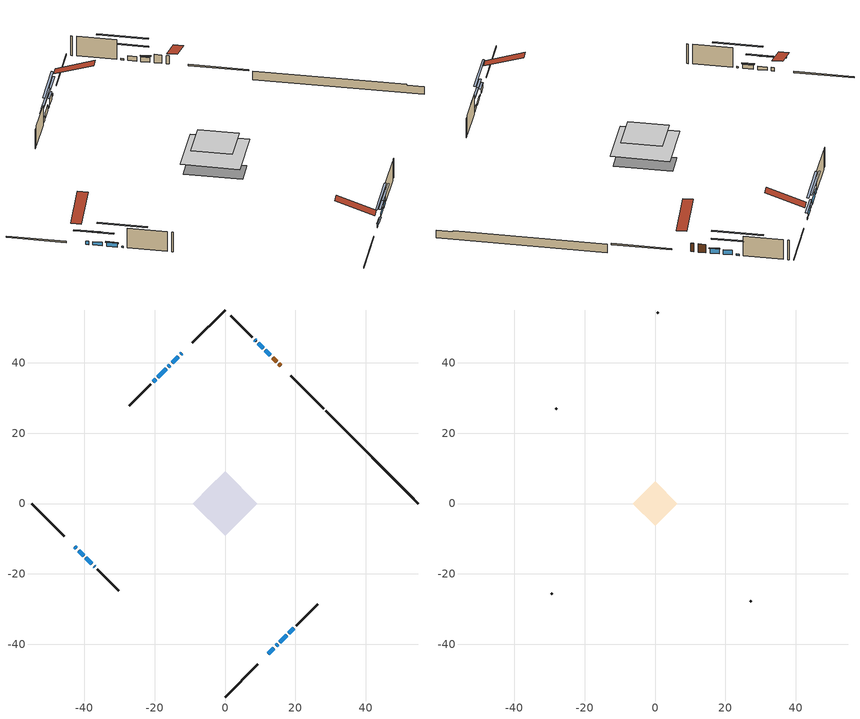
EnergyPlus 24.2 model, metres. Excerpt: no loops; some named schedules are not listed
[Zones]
conditioned space
 floor outside (Floor1 construction): -0.65,0 0,0.65 0.65,0 0,-0.65 z0.87
 floor adiabatic (AdiabaticFloorConstruction): -9.11,0 0,9.11 9.11,0 0,-9.11 z3.31
 floor foundation (Slab1 construction): -6.57,2.57 -2.57,6.57 6.57,-2.57 2.57,-6.57 z-1.22
 wall outside (RimJoist1 construction): 0,-55.01 9.3,-45.71 / -55.01,0 -45.71,-9.3 / 0,55.01 -9.3,45.71 / 28.05,26.95 18.76,36.25 z0.87:1.17
 wall outside (AdiabaticWallConstruction 1): 15.82,39.18 15.34,39.67 / 14.68,40.33 13.51,41.5 z0.87:2.9
 wall outside (AdiabaticWallConstruction): -12.23,42.78 -12.59,42.41 z0.87:1.48; -42.78,-12.23 -42.29,-12.71 z0.87:1.69; -41.64,-13.37 -40.2,-14.81 / 18.15,-36.85 19.59,-35.41 z0.87:1.68; 12.85,42.15 11.49,43.52 z0.87:2.03; -13.25,41.76 -15,40 z0.87:2.35; 12.23,-42.78 13.91,-41.1 / -39.54,-15.47 -37.87,-17.14 z0.87:1.81; 10.83,44.18 9.47,45.54 z0.87:2.02; 8.81,46.19 8.4,46.61 / -15.66,39.35 -16.07,38.94 / 14.56,-40.45 14.97,-40.03 / -37.21,-17.79 -37,-18 z0.87:1.22; -16.72,38.28 -19.1,35.91 z0.87:2.27; -19.75,35.25 -20.47,34.54 z0.87:2.07; 15.63,-39.38 17.5,-37.51 z0.87:1.63
 wall outside (Wall1 construction): 20.25,-34.76 26.41,-28.6 / -36.35,-18.66 -30.19,-24.81 / -21.12,33.88 -27.28,27.73 / 7.75,47.26 1.59,53.42 z0.87:5.75
 wall foundation (FoundationWall1 construction): 28.71,26.3,-1.22 28.71,26.3,0.87 52.38,2.63,0.87 52.38,2.63,0.68 55.01,0,0.68 55.01,0,-1.22
 window (WindowConstruction 11): -12.23,42.78 -12.59,42.42 z0.87:1.48
 window (WindowConstruction 5): -42.78,-12.23 -42.29,-12.71 z0.87:1.68
 window (WindowConstruction 6): -41.64,-13.37 -40.2,-14.81 z0.87:1.68
 window (WindowConstruction 7): 12.85,42.15 11.49,43.52 z0.87:2.03
 window (WindowConstruction 8): -13.25,41.76 -15,40 z0.87:2.35
 window (WindowConstruction 9): 12.23,-42.78 13.91,-41.1 z0.87:1.81
 window (WindowConstruction): 10.83,44.18 9.47,45.54 z0.87:2.02
 window (WindowConstruction 10): -39.54,-15.47 -37.87,-17.14 z0.87:1.81
 window (WindowConstruction 12): 8.81,46.2 8.4,46.6 z0.87:1.21
 window (WindowConstruction 13): -15.66,39.35 -16.07,38.94 z0.87:1.21
 window (WindowConstruction 14): 14.56,-40.44 14.97,-40.04 z0.87:1.21
 window (WindowConstruction 15): -37.21,-17.8 -37.01,-18 z0.87:1.21
 window (WindowConstruction 1): -16.72,38.28 -19.1,35.91 z0.87:2.27
 window (WindowConstruction 2): -19.75,35.25 -20.47,34.54 z0.87:2.07
 window (WindowConstruction 3): 15.63,-39.38 17.5,-37.51 z0.87:1.63
 window (WindowConstruction 4): 18.15,-36.85 19.59,-35.41 z0.87:1.68
 door (Door): 15.82,39.18 15.34,39.67 z0.87:2.9
 door (Door 1): 14.68,40.33 13.51,41.5 z0.87:2.9
 ceiling adiabatic (AdiabaticFloorConstruction): 0,-9.11 9.11,0 0,9.11 -9.11,0 z3.31
attic - vented
 floor to conditioned space (Floor2 construction Reversed): -6.32,0 0,6.32 6.32,0 0,-6.32 z5.75
 wall outside (Wall3 construction): 27.06,-27.94 27.34,-27.67 / -29.54,-25.47 -29.26,-25.75 / -27.93,27.07 -28.21,26.8 / 0.93,54.07 0.66,54.35 z0.87:5.75
 roof outside (Roof1 construction): 11.57,-43.43,5.75 5.42,-37.28,8.65 3.8,-38.9,8.65 9.95,-45.05,5.75; -43.43,-11.57,5.75 -37.28,-5.42,8.65 -38.9,-3.8,8.65 -45.05,-9.95,5.75; -11.57,43.43,5.75 -5.42,37.28,8.65 -3.8,38.9,8.65 -9.95,45.05,5.75; 16.48,38.53,5.75 10.33,32.37,8.65 11.95,30.75,8.65 18.1,36.9,5.75
shading: -14.43,40.58 -10.39,44.61 -10.68,44.9 -14.72,40.87 z4.08; -40.46,-14.55 -44.61,-10.39 -44.9,-10.68 -40.75,-14.84 z4.28; -38.36,-16.65 -43.48,-11.53 -43.77,-11.82 -38.65,-16.94 z4.28; 11.34,43.66 12.99,42.01 13.29,42.3 11.63,43.95 z2.23; -15.14,39.86 -13.11,41.9 -13.4,42.19 -15.44,40.15 z2.55; 14.05,-40.96 12.09,-42.92 12.38,-43.21 14.34,-41.25 z2.01; 7.63,47.38 12.67,42.34 12.96,42.63 7.92,47.67 z4.62; -37.72,-17.28 -39.68,-15.32 -39.97,-15.61 -38.01,-17.57 z2.01; 4.6,50.4 12.61,42.4 12.9,42.69 4.9,50.69 z6.59; -19.86,35.14 -11.86,43.14 -12.15,43.44 -20.16,35.43 z6.59; 18.77,-36.24 10.76,-44.24 11.06,-44.53 19.06,-36.53 z6.59; -33.21,-21.8 -41.01,-14 -41.3,-14.29 -33.5,-22.09 z6.59; -20.93,34.07 -14.89,40.12 -15.18,40.41 -21.22,34.36 z4.87; -22.3,32.7 -17.91,37.09 -18.2,37.38 -22.59,32.99 z4.67; 19.33,-35.67 13.79,-41.22 14.08,-41.51 19.63,-35.96 z4.23; 21.43,-33.57 16.31,-38.69 16.61,-38.98 21.72,-33.86 z4.28
[Building]
Building 1: Terrain=Suburbs
[Site:Location]
Regina Intl AP_SK: Latitude {deg}=50.43; Longitude {deg}=-104.67; Time Zone {hr}=-6; Elevation {m}=578; Keep Site Location Information=Yes
[Site:GroundTemperature:Shallow]
-2.28208, -4.75844, -4.95676, -3.7816, 0.936024, 5.63167, 9.70254, 12.2813, 12.5004, 10.403, 6.43594, 1.88434
[Site:WaterMainsTemperature]
Calculation Method=Schedule; Temperature Schedule=mains temperature schedule
[Material] Roughness=Rough; Thermal Absorptance=0.9
Name | Thickness {m} | Conductivity {W/m-K} | Density {kg/m3} | Specific Heat {J/kg-K} | Solar Absorptance | Visible Absorptance
asphalt or fiberglass shingles | 0.00635 | 0.162714 | 1121.4 | 1465.45 | 0.84 | 0.84
ceiling loosefill ins | 0.0846667 | 0.0480833 | 16.02 | 1046.75 | 0.7 | 0.7
ceiling stud and cavity | 0.1397 | 0.483755 | 65.682 | 1177.47 | 0.7 | 0.7
concrete 4.0 in. | 0.1016 | 1.803125 | 2242.8 | 837.4 | 0.7 | 0.7
concrete 8.0 in. | 0.2032 | 1.803125 | 2242.8 | 837.4 | 0.7 | 0.7
door material | 0.04445 | 0.188738 | 512.64 | 1214.23 | 0.7 | 0.7
door material 1 | 0.04445 | 0.0451087 | 512.64 | 1214.23 | 0.7 | 0.7
floor covering | 0.0127 | 0.0433444 | 54.468 | 1339.84 | 0.6 | 0.6
floor rigid ins; wall rigid ins | 0.512978 | 0.029427 | 32.04 | 1214.23 | 0.7 | 0.7
floor stud and cavity | 0.1397 | 1.71738 | 92.3553 | 1139.71 | 0.7 | 0.7
floor stud and cavity 1 | 0.1397 | 1.75129 | 37.0049 | 1207.88 | 0.7 | 0.7
furniture material conditioned space 1 | 0.1524 | 0.115458 | 640.8 | 1214.23 | 0.6 | 0.6
gypsum board | 0.00254 | 0.160291 | 801 | 837.4 | 0.6 | 0.6
gypsum board 1 | 0.0127 | 0.160291 | 801 | 837.4 | 0.6 | 0.6
osb sheathing 0.75 in. | 0.01905 | 0.115458 | 512.64 | 1214.23 | 0.7 | 0.7
rim joist stud and cavity | 0.0508 | 0.219467 | 50.32683 | 1063.81 | 0.6 | 0.6
wall stud and cavity | 0.0889 | 0.193279 | 50.32683 | 1063.81 | 0.7 | 0.7
wall stud and cavity 1 | 0.0889 | 6.1454 | 50.32683 | 1063.81 | 0.6 | 0.6
wall stud and cavity 2 | 0.0889 | 0.380278 | 52.3479 | 1209.89 | 0.7 | 0.7
wall stud and cavity 3 | 0.0889 | 0.391764 | 83.0341 | 1211.67 | 0.7 | 0.7
wood siding | 0.00254 | 0.102417 | 544.68 | 1172.36 | 0.4 | 0.4
wood siding 1; wood siding 2; wood siding 3 | 0.0254 | 0.102417 | 544.68 | 1172.36 | 0.7 | 0.7
[WindowMaterial:SimpleGlazingSystem]
Name | U-Factor {W/m2-K} | Solar Heat Gain Coefficient
WindowMaterial | 2.77484 | 0.65
WindowMaterial 1 | 2.7913 | 0.7
WindowMaterial 10 | 3.120061 | 0.63
WindowMaterial 11 | 5.10225 | 0.63
WindowMaterial 12 | 2.90827 | 0.43
WindowMaterial 2 | 2.77995 | 0.61
WindowMaterial 3 | 2.779381 | 0.66
WindowMaterial 4 | 2.841839 | 0.57
WindowMaterial 5 | 2.56475 | 0.57
WindowMaterial 6 | 3.09962 | 0.61
WindowMaterial 7 | 3.14334 | 0.65
WindowMaterial 8 | 2.75326 | 0.63
WindowMaterial 9 | 2.81686 | 0.59
[Construction]
AdiabaticFloorConstruction: floor stud and cavity 1, floor rigid ins, osb sheathing 0.75 in., floor covering
AdiabaticWallConstruction: wood siding 2, wall rigid ins, wall stud and cavity 2, gypsum board 1
AdiabaticWallConstruction 1: wood siding 3, wall rigid ins, wall stud and cavity 2, gypsum board 1
Door: door material
Door 1: door material 1
Floor1 construction: floor stud and cavity, osb sheathing 0.75 in., floor covering
Floor2 construction Reversed: gypsum board 1, ceiling stud and cavity, ceiling loosefill ins
FoundationWall1 construction: concrete 8.0 in.
furniture construction conditioned space 1: furniture material conditioned space 1
PartitionWallConstruction: gypsum board 1, wall stud and cavity 3, gypsum board 1
RimJoist1 construction: wood siding 1, rim joist stud and cavity
Roof1 construction: asphalt or fiberglass shingles
Slab1 construction: concrete 4.0 in.
Wall1 construction: wood siding, wall stud and cavity, gypsum board
Wall3 construction: wood siding, wall stud and cavity 1
WindowConstruction: WindowMaterial
WindowConstruction 1: WindowMaterial 1
WindowConstruction 10: WindowMaterial 10
WindowConstruction 11: WindowMaterial 11
WindowConstruction 12; WindowConstruction 13; WindowConstruction 14; WindowConstruction 15: WindowMaterial 12
WindowConstruction 2: WindowMaterial 2
WindowConstruction 3: WindowMaterial 3
WindowConstruction 4: WindowMaterial 4
WindowConstruction 5: WindowMaterial 5
WindowConstruction 6: WindowMaterial 6
WindowConstruction 7: WindowMaterial 7
WindowConstruction 8: WindowMaterial 8
WindowConstruction 9: WindowMaterial 9
[Zone] Multiplier=1; Part of Total Floor Area=Yes
Name | Volume {m3}
attic - vented | 37.5922
conditioned space | 598.3
[Space]
Name | Zone | Volume {m3}
attic - vented 1 | attic - vented | 37.5922
conditioned space 1 | conditioned space | 598.3
[ZoneInfiltration:EffectiveLeakageArea]
infil attic - vented 1: Zone or Space=attic - vented 1; Schedule=Always On Discrete; Effective Air Leakage Area {cm2}=2520.95; Stack Coefficient=0.000540843; Wind Coefficient=1.57129e-05
[ZoneMixing]
whole house fan mix: Zone or Space=attic - vented; Schedule=Always On Continuous; Design Flow Rate Calculation Method=Flow/Zone; Design Flow Rate {m3/s}=0; Source Zone or Space=conditioned space
[SurfaceProperty:ExposedFoundationPerimeter]
Slab1: Exposed Perimeter Calculation Method=TotalExposedPerimeter; Total Exposed Perimeter {m}=37.187
[InternalMass] Zone or ZoneList=conditioned space; Space or SpaceList=conditioned space 1
Name | Construction | Surface Area {m2}
furniture mass conditioned space 1 | furniture construction conditioned space 1 | 96.0721
partition wall mass | PartitionWallConstruction | 240.18
[Lights]
interior lighting: Zone or ZoneList or Space or SpaceList=conditioned space 1; Schedule=interior lighting schedule; Design Level Calculation Method=LightingLevel; Lighting Level {W}=343.2; Return Air Fraction=0; Fraction Radiant=0.6; Fraction Visible=0.2; Fraction Replaceable=1
[People]
occupants: Zone or ZoneList or Space or SpaceList=conditioned space 1; Number of People Schedule=occupants schedule; Number of People Calculation Method=People; Number of People=3; Fraction Radiant=0.314171; Sensible Heat Fraction=0.56303; Activity Level Schedule=occupants activity schedule; Carbon Dioxide Generation Rate {m3/s-W}=0; Enable ASHRAE 55 Comfort Warnings=No; Mean Radiant Temperature Calculation Type=EnclosureAveraged
[ElectricEquipment] Zone or ZoneList or Space or SpaceList=conditioned space 1; Design Level Calculation Method=EquipmentLevel
Name | Schedule | Design Level {W} | Fraction Latent | Fraction Radiant | Fraction Lost
clothes dryer | clothes dryer schedule | 140.772 | 0.015 | 0.081 | 0.85
clothes washer | clothes washer schedule | 32.1985 | 0.03 | 0.162 | 0.7
cooking range | cooking range schedule | 215.147 | 0.08 | 0.432 | 0.2
dishwasher | dishwasher schedule | 66.8632 | 0.3 | 0.18 | 0.4
fridge | fridge schedule | 72.9452 | 0 | 0.6 | 0
mech vent house fan | mech vent house fan schedule | 0 | 0 | 0 | 1
mech vent house fan cfis | mech vent house fan cfis schedule | 0 | 0 | 0 | 0
misc plug loads | misc plug loads schedule | 494.7 | 0.045 | 0.513 | 0.1
whole house fan | Always On Discrete | 0 | 0 | 0 | 1
[OtherEquipment] Zone or ZoneList or Space or SpaceList=conditioned space 1; Design Level Calculation Method=EquipmentLevel
Name | Fuel Type | Schedule | Design Level {W} | Fraction Latent | Fraction Radiant | Fraction Lost
clothes dryer 1 | Electricity | clothes dryer schedule | 0 | 0.015 | 0.081 | 0.85
cooking range 1 | Electricity | cooking range schedule | 0 | 0.08 | 0.432 | 0.2
general water use latent | None | general water use schedule | 62.594 | 1 | 0 | 0
general water use sensible | None | general water use schedule | -61.6891 | 0 | 0.6 | 0
mech vent house fan latent load | None | Always On Discrete | 0 | 1 | 0 | 0
mech vent house fan sensible load | None | Always On Discrete | 0 | 0 | 0 | 0
water heater energy adjustment1 | NaturalGas | Always On Discrete | 0.01 | 0 | 0 | 1
[ZoneInfiltration:DesignFlowRate] Zone or ZoneList or Space or SpaceList=conditioned space 1; Schedule=Always On Discrete; Design Flow Rate Calculation Method=Flow/Zone; Design Flow Rate {m3/s}=0
infil flow; natural vent flow; whole house fan flow
[Foundation:Kiva]
Foundation Kiva 1: Initial Indoor Air Temperature {C}=21; Wall Height Above Grade {m}=0.870021; Wall Depth Below Slab {m}=0.2032
[Foundation:Kiva:Settings]
Soil Conductivity {W/m-K}=0.849921; Soil Density {kg/m3}=1842.3; Soil Specific Heat {J/kg-K}=418.7; Ground Solar Absorptivity=0.9; Ground Thermal Absorptivity=0.9; Ground Surface Roughness {m}=0.03; Far-Field Width {m}=40; Deep-Ground Boundary Condition=ZeroFlux; Deep-Ground Depth {m}=40; Minimum Cell Dimension {m}=0.2; Maximum Cell Growth Coefficient=3; Simulation Timestep=Timestep
[Exterior:Lights]
exterior lighting: Schedule=exterior lighting schedule; Design Level {W}=75.6
[Schedule:Constant]
Name | Hourly Value
Always On Continuous; mech vent house fan schedule; mech vent house fan cfis schedule; Always On Discrete | 1
occupants activity schedule | 117.228
fridge schedule | 0
[Schedule:Week:Daily]
interior lighting schedule Week Rule - Jan1-Jan27: interior lighting schedule day, interior lighting schedule day, interior lighting schedule day, interior lighting schedule day, interior lighting schedule day, interior lighting schedule day, interior lighting schedule day, interior lighting schedule default day, interior lighting schedule default day, interior lighting schedule default day, interior lighting schedule default day, interior lighting schedule default day
interior lighting schedule Week Rule - Jan28-Feb3: interior lighting schedule day, interior lighting schedule day, interior lighting schedule day, interior lighting schedule day, interior lighting schedule day 1, interior lighting schedule day 1, interior lighting schedule day 1, interior lighting schedule default day, interior lighting schedule default day, interior lighting schedule default day, interior lighting schedule default day, interior lighting schedule default day
interior lighting schedule Week Rule - Feb4-Feb24: interior lighting schedule day 1, interior lighting schedule day 1, interior lighting schedule day 1, interior lighting schedule day 1, interior lighting schedule day 1, interior lighting schedule day 1, interior lighting schedule day 1, interior lighting schedule default day, interior lighting schedule default day, interior lighting schedule default day, interior lighting schedule default day, interior lighting schedule default day
interior lighting schedule Week Rule - Feb25-Mar3: interior lighting schedule day 1, interior lighting schedule day 1, interior lighting schedule day 1, interior lighting schedule day 1, interior lighting schedule day 2, interior lighting schedule day 2, interior lighting schedule day 2, interior lighting schedule default day, interior lighting schedule default day, interior lighting schedule default day, interior lighting schedule default day, interior lighting schedule default day
interior lighting schedule Week Rule - Mar4-Mar31: interior lighting schedule day 2, interior lighting schedule day 2, interior lighting schedule day 2, interior lighting schedule day 2, interior lighting schedule day 2, interior lighting schedule day 2, interior lighting schedule day 2, interior lighting schedule default day, interior lighting schedule default day, interior lighting schedule default day, interior lighting schedule default day, interior lighting schedule default day
interior lighting schedule Week Rule - Apr1-Apr28: interior lighting schedule day 3, interior lighting schedule day 3, interior lighting schedule day 3, interior lighting schedule day 3, interior lighting schedule day 3, interior lighting schedule day 3, interior lighting schedule day 3, interior lighting schedule default day, interior lighting schedule default day, interior lighting schedule default day, interior lighting schedule default day, interior lighting schedule default day
interior lighting schedule Week Rule - Apr29-May5: interior lighting schedule day 3, interior lighting schedule day 3, interior lighting schedule day 4, interior lighting schedule day 4, interior lighting schedule day 4, interior lighting schedule day 4, interior lighting schedule day 4, interior lighting schedule default day, interior lighting schedule default day, interior lighting schedule default day, interior lighting schedule default day, interior lighting schedule default day
interior lighting schedule Week Rule - May6-May26: interior lighting schedule day 4, interior lighting schedule day 4, interior lighting schedule day 4, interior lighting schedule day 4, interior lighting schedule day 4, interior lighting schedule day 4, interior lighting schedule day 4, interior lighting schedule default day, interior lighting schedule default day, interior lighting schedule default day, interior lighting schedule default day, interior lighting schedule default day
interior lighting schedule Week Rule - May27-Jun2: interior lighting schedule day 4, interior lighting schedule day 4, interior lighting schedule day 4, interior lighting schedule day 4, interior lighting schedule day 4, interior lighting schedule day 5, interior lighting schedule day 5, interior lighting schedule default day, interior lighting schedule default day, interior lighting schedule default day, interior lighting schedule default day, interior lighting schedule default day
interior lighting schedule Week Rule - Jun3-Jun30: interior lighting schedule day 5, interior lighting schedule day 5, interior lighting schedule day 5, interior lighting schedule day 5, interior lighting schedule day 5, interior lighting schedule day 5, interior lighting schedule day 5, interior lighting schedule default day, interior lighting schedule default day, interior lighting schedule default day, interior lighting schedule default day, interior lighting schedule default day
interior lighting schedule Week Rule - Jul1-Jul28: interior lighting schedule day 6, interior lighting schedule day 6, interior lighting schedule day 6, interior lighting schedule day 6, interior lighting schedule day 6, interior lighting schedule day 6, interior lighting schedule day 6, interior lighting schedule default day, interior lighting schedule default day, interior lighting schedule default day, interior lighting schedule default day, interior lighting schedule default day
interior lighting schedule Week Rule - Jul29-Aug4: interior lighting schedule day 6, interior lighting schedule day 6, interior lighting schedule day 6, interior lighting schedule day 7, interior lighting schedule day 7, interior lighting schedule day 7, interior lighting schedule day 7, interior lighting schedule default day, interior lighting schedule default day, interior lighting schedule default day, interior lighting schedule default day, interior lighting schedule default day
interior lighting schedule Week Rule - Aug5-Aug25: interior lighting schedule day 7, interior lighting schedule day 7, interior lighting schedule day 7, interior lighting schedule day 7, interior lighting schedule day 7, interior lighting schedule day 7, interior lighting schedule day 7, interior lighting schedule default day, interior lighting schedule default day, interior lighting schedule default day, interior lighting schedule default day, interior lighting schedule default day
interior lighting schedule Week Rule - Aug26-Sep1: interior lighting schedule day 7, interior lighting schedule day 7, interior lighting schedule day 7, interior lighting schedule day 7, interior lighting schedule day 7, interior lighting schedule day 7, interior lighting schedule day 8, interior lighting schedule default day, interior lighting schedule default day, interior lighting schedule default day, interior lighting schedule default day, interior lighting schedule default day
interior lighting schedule Week Rule - Sep2-Sep29: interior lighting schedule day 8, interior lighting schedule day 8, interior lighting schedule day 8, interior lighting schedule day 8, interior lighting schedule day 8, interior lighting schedule day 8, interior lighting schedule day 8, interior lighting schedule default day, interior lighting schedule default day, interior lighting schedule default day, interior lighting schedule default day, interior lighting schedule default day
interior lighting schedule Week Rule - Sep30-Oct6: interior lighting schedule day 8, interior lighting schedule day 9, interior lighting schedule day 9, interior lighting schedule day 9, interior lighting schedule day 9, interior lighting schedule day 9, interior lighting schedule day 9, interior lighting schedule default day, interior lighting schedule default day, interior lighting schedule default day, interior lighting schedule default day, interior lighting schedule default day
interior lighting schedule Week Rule - Oct7-Oct27: interior lighting schedule day 9, interior lighting schedule day 9, interior lighting schedule day 9, interior lighting schedule day 9, interior lighting schedule day 9, interior lighting schedule day 9, interior lighting schedule day 9, interior lighting schedule default day, interior lighting schedule default day, interior lighting schedule default day, interior lighting schedule default day, interior lighting schedule default day
interior lighting schedule Week Rule - Oct28-Nov3: interior lighting schedule day 9, interior lighting schedule day 9, interior lighting schedule day 9, interior lighting schedule day 9, interior lighting schedule day 10, interior lighting schedule day 10, interior lighting schedule day 10, interior lighting schedule default day, interior lighting schedule default day, interior lighting schedule default day, interior lighting schedule default day, interior lighting schedule default day
interior lighting schedule Week Rule - Nov4-Nov24: interior lighting schedule day 10, interior lighting schedule day 10, interior lighting schedule day 10, interior lighting schedule day 10, interior lighting schedule day 10, interior lighting schedule day 10, interior lighting schedule day 10, interior lighting schedule default day, interior lighting schedule default day, interior lighting schedule default day, interior lighting schedule default day, interior lighting schedule default day
interior lighting schedule Week Rule - Nov25-Dec1: interior lighting schedule day 10, interior lighting schedule day 10, interior lighting schedule day 10, interior lighting schedule day 10, interior lighting schedule day 10, interior lighting schedule day 10, interior lighting schedule day 11, interior lighting schedule default day, interior lighting schedule default day, interior lighting schedule default day, interior lighting schedule default day, interior lighting schedule default day
interior lighting schedule Week Rule - Dec2-Dec31: interior lighting schedule day 11, interior lighting schedule day 11, interior lighting schedule day 11, interior lighting schedule day 11, interior lighting schedule day 11, interior lighting schedule day 11, interior lighting schedule day 11, interior lighting schedule default day, interior lighting schedule default day, interior lighting schedule default day, interior lighting schedule default day, interior lighting schedule default day
occupants schedule Week Rule - Jan1-Dec31: occupants schedule day, occupants schedule day, occupants schedule day, occupants schedule day, occupants schedule day, occupants schedule day, occupants schedule day, occupants schedule default day, occupants schedule default day, occupants schedule default day, occupants schedule default day, occupants schedule default day
clothes dryer schedule Week Rule - Jan1-Dec31: clothes dryer schedule day, clothes dryer schedule day, clothes dryer schedule day, clothes dryer schedule day, clothes dryer schedule day, clothes dryer schedule day, clothes dryer schedule day, clothes dryer schedule default day, clothes dryer schedule default day, clothes dryer schedule default day, clothes dryer schedule default day, clothes dryer schedule default day
clothes washer schedule Week Rule - Jan1-Dec31: clothes washer schedule day, clothes washer schedule day, clothes washer schedule day, clothes washer schedule day, clothes washer schedule day, clothes washer schedule day, clothes washer schedule day, clothes washer schedule default day, clothes washer schedule default day, clothes washer schedule default day, clothes washer schedule default day, clothes washer schedule default day
cooking range schedule Week Rule - Jan1-Dec31: cooking range schedule day, cooking range schedule day, cooking range schedule day, cooking range schedule day, cooking range schedule day, cooking range schedule day, cooking range schedule day, cooking range schedule default day, cooking range schedule default day, cooking range schedule default day, cooking range schedule default day, cooking range schedule default day
dishwasher schedule Week Rule - Jan1-Dec31: dishwasher schedule day, dishwasher schedule day, dishwasher schedule day, dishwasher schedule day, dishwasher schedule day, dishwasher schedule day, dishwasher schedule day, dishwasher schedule default day, dishwasher schedule default day, dishwasher schedule default day, dishwasher schedule default day, dishwasher schedule default day
misc plug loads schedule Week Rule - Jan1-Dec31: misc plug loads schedule day, misc plug loads schedule day, misc plug loads schedule day, misc plug loads schedule day, misc plug loads schedule day, misc plug loads schedule day, misc plug loads schedule day, misc plug loads schedule default day, misc plug loads schedule default day, misc plug loads schedule default day, misc plug loads schedule default day, misc plug loads schedule default day
general water use schedule Week Rule - Jan1-Dec31: general water use schedule day, general water use schedule day, general water use schedule day, general water use schedule day, general water use schedule day, general water use schedule day, general water use schedule day, general water use schedule default day, general water use schedule default day, general water use schedule default day, general water use schedule default day, general water use schedule default day
exterior lighting schedule Week Rule - Jan1-Jan27: exterior lighting schedule day, exterior lighting schedule day, exterior lighting schedule day, exterior lighting schedule day, exterior lighting schedule day, exterior lighting schedule day, exterior lighting schedule day, exterior lighting schedule default day, exterior lighting schedule default day, exterior lighting schedule default day, exterior lighting schedule default day, exterior lighting schedule default day
exterior lighting schedule Week Rule - Jan28-Feb3: exterior lighting schedule day, exterior lighting schedule day, exterior lighting schedule day, exterior lighting schedule day, exterior lighting schedule day 1, exterior lighting schedule day 1, exterior lighting schedule day 1, exterior lighting schedule default day, exterior lighting schedule default day, exterior lighting schedule default day, exterior lighting schedule default day, exterior lighting schedule default day
exterior lighting schedule Week Rule - Feb4-Feb24: exterior lighting schedule day 1, exterior lighting schedule day 1, exterior lighting schedule day 1, exterior lighting schedule day 1, exterior lighting schedule day 1, exterior lighting schedule day 1, exterior lighting schedule day 1, exterior lighting schedule default day, exterior lighting schedule default day, exterior lighting schedule default day, exterior lighting schedule default day, exterior lighting schedule default day
exterior lighting schedule Week Rule - Feb25-Mar3: exterior lighting schedule day 1, exterior lighting schedule day 1, exterior lighting schedule day 1, exterior lighting schedule day 1, exterior lighting schedule day 2, exterior lighting schedule day 2, exterior lighting schedule day 2, exterior lighting schedule default day, exterior lighting schedule default day, exterior lighting schedule default day, exterior lighting schedule default day, exterior lighting schedule default day
exterior lighting schedule Week Rule - Mar4-Mar31: exterior lighting schedule day 2, exterior lighting schedule day 2, exterior lighting schedule day 2, exterior lighting schedule day 2, exterior lighting schedule day 2, exterior lighting schedule day 2, exterior lighting schedule day 2, exterior lighting schedule default day, exterior lighting schedule default day, exterior lighting schedule default day, exterior lighting schedule default day, exterior lighting schedule default day
exterior lighting schedule Week Rule - Apr1-Apr28: exterior lighting schedule day 3, exterior lighting schedule day 3, exterior lighting schedule day 3, exterior lighting schedule day 3, exterior lighting schedule day 3, exterior lighting schedule day 3, exterior lighting schedule day 3, exterior lighting schedule default day, exterior lighting schedule default day, exterior lighting schedule default day, exterior lighting schedule default day, exterior lighting schedule default day
exterior lighting schedule Week Rule - Apr29-May5: exterior lighting schedule day 3, exterior lighting schedule day 3, exterior lighting schedule day 4, exterior lighting schedule day 4, exterior lighting schedule day 4, exterior lighting schedule day 4, exterior lighting schedule day 4, exterior lighting schedule default day, exterior lighting schedule default day, exterior lighting schedule default day, exterior lighting schedule default day, exterior lighting schedule default day
exterior lighting schedule Week Rule - May6-May26: exterior lighting schedule day 4, exterior lighting schedule day 4, exterior lighting schedule day 4, exterior lighting schedule day 4, exterior lighting schedule day 4, exterior lighting schedule day 4, exterior lighting schedule day 4, exterior lighting schedule default day, exterior lighting schedule default day, exterior lighting schedule default day, exterior lighting schedule default day, exterior lighting schedule default day
exterior lighting schedule Week Rule - May27-Jun2: exterior lighting schedule day 4, exterior lighting schedule day 4, exterior lighting schedule day 4, exterior lighting schedule day 4, exterior lighting schedule day 4, exterior lighting schedule day 5, exterior lighting schedule day 5, exterior lighting schedule default day, exterior lighting schedule default day, exterior lighting schedule default day, exterior lighting schedule default day, exterior lighting schedule default day
exterior lighting schedule Week Rule - Jun3-Jun30: exterior lighting schedule day 5, exterior lighting schedule day 5, exterior lighting schedule day 5, exterior lighting schedule day 5, exterior lighting schedule day 5, exterior lighting schedule day 5, exterior lighting schedule day 5, exterior lighting schedule default day, exterior lighting schedule default day, exterior lighting schedule default day, exterior lighting schedule default day, exterior lighting schedule default day
exterior lighting schedule Week Rule - Jul1-Jul28: exterior lighting schedule day 6, exterior lighting schedule day 6, exterior lighting schedule day 6, exterior lighting schedule day 6, exterior lighting schedule day 6, exterior lighting schedule day 6, exterior lighting schedule day 6, exterior lighting schedule default day, exterior lighting schedule default day, exterior lighting schedule default day, exterior lighting schedule default day, exterior lighting schedule default day
exterior lighting schedule Week Rule - Jul29-Aug4: exterior lighting schedule day 6, exterior lighting schedule day 6, exterior lighting schedule day 6, exterior lighting schedule day 7, exterior lighting schedule day 7, exterior lighting schedule day 7, exterior lighting schedule day 7, exterior lighting schedule default day, exterior lighting schedule default day, exterior lighting schedule default day, exterior lighting schedule default day, exterior lighting schedule default day
exterior lighting schedule Week Rule - Aug5-Aug25: exterior lighting schedule day 7, exterior lighting schedule day 7, exterior lighting schedule day 7, exterior lighting schedule day 7, exterior lighting schedule day 7, exterior lighting schedule day 7, exterior lighting schedule day 7, exterior lighting schedule default day, exterior lighting schedule default day, exterior lighting schedule default day, exterior lighting schedule default day, exterior lighting schedule default day
exterior lighting schedule Week Rule - Aug26-Sep1: exterior lighting schedule day 7, exterior lighting schedule day 7, exterior lighting schedule day 7, exterior lighting schedule day 7, exterior lighting schedule day 7, exterior lighting schedule day 7, exterior lighting schedule day 8, exterior lighting schedule default day, exterior lighting schedule default day, exterior lighting schedule default day, exterior lighting schedule default day, exterior lighting schedule default day
exterior lighting schedule Week Rule - Sep2-Sep29: exterior lighting schedule day 8, exterior lighting schedule day 8, exterior lighting schedule day 8, exterior lighting schedule day 8, exterior lighting schedule day 8, exterior lighting schedule day 8, exterior lighting schedule day 8, exterior lighting schedule default day, exterior lighting schedule default day, exterior lighting schedule default day, exterior lighting schedule default day, exterior lighting schedule default day
exterior lighting schedule Week Rule - Sep30-Oct6: exterior lighting schedule day 8, exterior lighting schedule day 9, exterior lighting schedule day 9, exterior lighting schedule day 9, exterior lighting schedule day 9, exterior lighting schedule day 9, exterior lighting schedule day 9, exterior lighting schedule default day, exterior lighting schedule default day, exterior lighting schedule default day, exterior lighting schedule default day, exterior lighting schedule default day
exterior lighting schedule Week Rule - Oct7-Oct27: exterior lighting schedule day 9, exterior lighting schedule day 9, exterior lighting schedule day 9, exterior lighting schedule day 9, exterior lighting schedule day 9, exterior lighting schedule day 9, exterior lighting schedule day 9, exterior lighting schedule default day, exterior lighting schedule default day, exterior lighting schedule default day, exterior lighting schedule default day, exterior lighting schedule default day
exterior lighting schedule Week Rule - Oct28-Nov3: exterior lighting schedule day 9, exterior lighting schedule day 9, exterior lighting schedule day 9, exterior lighting schedule day 9, exterior lighting schedule day 10, exterior lighting schedule day 10, exterior lighting schedule day 10, exterior lighting schedule default day, exterior lighting schedule default day, exterior lighting schedule default day, exterior lighting schedule default day, exterior lighting schedule default day
exterior lighting schedule Week Rule - Nov4-Nov24: exterior lighting schedule day 10, exterior lighting schedule day 10, exterior lighting schedule day 10, exterior lighting schedule day 10, exterior lighting schedule day 10, exterior lighting schedule day 10, exterior lighting schedule day 10, exterior lighting schedule default day, exterior lighting schedule default day, exterior lighting schedule default day, exterior lighting schedule default day, exterior lighting schedule default day
[Schedule:Year]
interior lighting schedule: interior lighting schedule Week Rule - Jan1-Jan27, 1, 1, 1, 27, interior lighting schedule Week Rule - Jan28-Feb3, 1, 28, 2, 3, interior lighting schedule Week Rule - Feb4-Feb24, 2, 4, 2, 24, interior lighting schedule Week Rule - Feb25-Mar3, 2, 25, 3, 3, interior lighting schedule Week Rule - Mar4-Mar31, 3, 4, 3, 31, interior lighting schedule Week Rule - Apr1-Apr28, 4, 1, 4, 28, interior lighting schedule Week Rule - Apr29-May5, 4, 29, 5, 5, interior lighting schedule Week Rule - May6-May26, 5, 6, 5, 26, interior lighting schedule Week Rule - May27-Jun2, 5, 27, 6, 2, interior lighting schedule Week Rule - Jun3-Jun30, 6, 3, 6, 30, interior lighting schedule Week Rule - Jul1-Jul28, 7, 1, 7, 28, interior lighting schedule Week Rule - Jul29-Aug4, 7, 29, 8, 4, interior lighting schedule Week Rule - Aug5-Aug25, 8, 5, 8, 25, interior lighting schedule Week Rule - Aug26-Sep1, 8, 26, 9, 1, interior lighting schedule Week Rule - Sep2-Sep29, 9, 2, 9, 29, interior lighting schedule Week Rule - Sep30-Oct6, 9, 30, 10, 6, interior lighting schedule Week Rule - Oct7-Oct27, 10, 7, 10, 27, interior lighting schedule Week Rule - Oct28-Nov3, 10, 28, 11, 3, interior lighting schedule Week Rule - Nov4-Nov24, 11, 4, 11, 24, interior lighting schedule Week Rule - Nov25-Dec1, 11, 25, 12, 1, interior lighting schedule Week Rule - Dec2-Dec31, 12, 2, 12, 31
occupants schedule: occupants schedule Week Rule - Jan1-Dec31, 1, 1, 12, 31
clothes dryer schedule: clothes dryer schedule Week Rule - Jan1-Dec31, 1, 1, 12, 31
clothes washer schedule: clothes washer schedule Week Rule - Jan1-Dec31, 1, 1, 12, 31
cooking range schedule: cooking range schedule Week Rule - Jan1-Dec31, 1, 1, 12, 31
dishwasher schedule: dishwasher schedule Week Rule - Jan1-Dec31, 1, 1, 12, 31
misc plug loads schedule: misc plug loads schedule Week Rule - Jan1-Dec31, 1, 1, 12, 31
general water use schedule: general water use schedule Week Rule - Jan1-Dec31, 1, 1, 12, 31
exterior lighting schedule: exterior lighting schedule Week Rule - Jan1-Jan27, 1, 1, 1, 27, exterior lighting schedule Week Rule - Jan28-Feb3, 1, 28, 2, 3, exterior lighting schedule Week Rule - Feb4-Feb24, 2, 4, 2, 24, exterior lighting schedule Week Rule - Feb25-Mar3, 2, 25, 3, 3, exterior lighting schedule Week Rule - Mar4-Mar31, 3, 4, 3, 31, exterior lighting schedule Week Rule - Apr1-Apr28, 4, 1, 4, 28, exterior lighting schedule Week Rule - Apr29-May5, 4, 29, 5, 5, exterior lighting schedule Week Rule - May6-May26, 5, 6, 5, 26, exterior lighting schedule Week Rule - May27-Jun2, 5, 27, 6, 2, exterior lighting schedule Week Rule - Jun3-Jun30, 6, 3, 6, 30, exterior lighting schedule Week Rule - Jul1-Jul28, 7, 1, 7, 28, exterior lighting schedule Week Rule - Jul29-Aug4, 7, 29, 8, 4, exterior lighting schedule Week Rule - Aug5-Aug25, 8, 5, 8, 25, exterior lighting schedule Week Rule - Aug26-Sep1, 8, 26, 9, 1, exterior lighting schedule Week Rule - Sep2-Sep29, 9, 2, 9, 29, exterior lighting schedule Week Rule - Sep30-Oct6, 9, 30, 10, 6, exterior lighting schedule Week Rule - Oct7-Oct27, 10, 7, 10, 27, exterior lighting schedule Week Rule - Oct28-Nov3, 10, 28, 11, 3, exterior lighting schedule Week Rule - Nov4-Nov24, 11, 4, 11, 24, exterior lighting schedule Week Rule - Nov25-Dec1, 11, 25, 12, 1, exterior lighting schedule Week Rule - Dec2-Dec31, 12, 2, 12, 31
[Schedule:Compact]
mains temperature schedule: Through: 01/01, For: AllDays, Until: 24:00, 3.64167, Through: 01/02, For: AllDays, Until: 24:00, 3.56444, Through: 01/03, For: AllDays, Until: 24:00, 3.48833, Through: 01/04, For: AllDays, Until: 24:00, 3.41333, Through: 01/05, For: AllDays, Until: 24:00, 3.33944, Through: 01/06, For: AllDays, Until: 24:00, 3.26667, Through: 01/07, For: AllDays, Until: 24:00, 3.195, Through: 01/08, For: AllDays, Until: 24:00, 3.12444, Through: 01/09, For: AllDays, Until: 24:00, 3.055, Through: 01/10, For: AllDays, Until: 24:00, 2.98611, Through: 01/11, For: AllDays, Until: 24:00, 2.91944, Through: 01/12, For: AllDays, Until: 24:00, 2.85333, Through: 01/13, For: AllDays, Until: 24:00, 2.78833, Through: 01/14, For: AllDays, Until: 24:00, 2.725, Through: 01/15, For: AllDays, Until: 24:00, 2.66222, Through: 01/16, For: AllDays, Until: 24:00, 2.60111, Through: 01/17, For: AllDays, Until: 24:00, 2.54167, Through: 01/18, For: AllDays, Until: 24:00, 2.48333, Through: 01/19, For: AllDays, Until: 24:00, 2.42611, Through: 01/20, For: AllDays, Until: 24:00, 2.37, Through: 01/21, For: AllDays, Until: 24:00, 2.31556, Through: 01/22, For: AllDays, Until: 24:00, 2.26278, Through: 01/23, For: AllDays, Until: 24:00, 2.21111, Through: 01/24, For: AllDays, Until: 24:00, 2.16056, Through: 01/25, For: AllDays, Until: 24:00, 2.11167, Through: 01/26, For: AllDays, Until: 24:00, 2.06444, Through: 01/27, For: AllDays, Until: 24:00, 2.01833, Through: 01/28, For: AllDays, Until: 24:00, 1.97389, Through: 01/29, For: AllDays, Until: 24:00, 1.93056, Through: 01/30, For: AllDays, Until: 24:00, 1.88889, Through: 01/31, For: AllDays, Until: 24:00, 1.84889, Through: 02/01, For: AllDays, Until: 24:00, 1.81056, Through: 02/02, For: AllDays, Until: 24:00, 1.77333, Through: 02/03, For: AllDays, Until: 24:00, 1.73778, Through: 02/04, For: AllDays, Until: 24:00, 1.70389, Through: 02/05, For: AllDays, Until: 24:00, 1.67167, Through: 02/06, For: AllDays, Until: 24:00, 1.64056, Through: 02/07, For: AllDays, Until: 24:00, 1.61111, Through: 02/08, For: AllDays, Until: 24:00, 1.58333, Through: 02/09, For: AllDays, Until: 24:00, 1.55722, Through: 02/10, For: AllDays, Until: 24:00, 1.53278, Through: 02/11, For: AllDays, Until: 24:00, 1.51, Through: 02/12, For: AllDays, Until: 24:00, 1.48889, Through: 02/13, For: AllDays, Until: 24:00, 1.46889, Through: 02/14, For: AllDays, Until: 24:00, 1.45111, Through: 02/15, For: AllDays, Until: 24:00, 1.43444, Through: 02/16, For: AllDays, Until: 24:00, 1.41944, Through: 02/17, For: AllDays, Until: 24:00, 1.40667, Through: 02/18, For: AllDays, Until: 24:00, 1.395, Through: 02/19, For: AllDays, Until: 24:00, 1.385, Through: 02/20, For: AllDays, Until: 24:00, 1.37667, Through: 02/21, For: AllDays, Until: 24:00, 1.37, Through: 02/22, For: AllDays, Until: 24:00, 1.365, Through: 02/23, For: AllDays, Until: 24:00, 1.36167, Through: 02/24, For: AllDays, Until: 24:00, 1.36, Through: 02/25, For: AllDays, Until: 24:00, 1.36, Through: 02/26, For: AllDays, Until: 24:00, 1.36167, Through: 02/27, For: AllDays, Until: 24:00, 1.365, Through: 02/28, For: AllDays, Until: 24:00, 1.37, Through: 03/01, For: AllDays, Until: 24:00, 1.37667, Through: 03/02, For: AllDays, Until: 24:00, 1.385, Through: 03/03, For: AllDays, Until: 24:00, 1.395, Through: 03/04, For: AllDays, Until: 24:00, 1.40667, Through: 03/05, For: AllDays, Until: 24:00, 1.41944, Through: 03/06, For: AllDays, Until: 24:00, 1.43444, Through: 03/07, For: AllDays, Until: 24:00, 1.45111, Through: 03/08, For: AllDays, Until: 24:00, 1.46889, Through: 03/09, For: AllDays, Until: 24:00, 1.48889, Through: 03/10, For: AllDays, Until: 24:00, 1.51, Through: 03/11, For: AllDays, Until: 24:00, 1.53278, Through: 03/12, For: AllDays, Until: 24:00, 1.55778, Through: 03/13, For: AllDays, Until: 24:00, 1.58389, Through: 03/14, For: AllDays, Until: 24:00, 1.61167, Through: 03/15, For: AllDays, Until: 24:00, 1.64056, Through: 03/16, For: AllDays, Until: 24:00, 1.67167, Through: 03/17, For: AllDays, Until: 24:00, 1.70389, Through: 03/18, For: AllDays, Until: 24:00, 1.73778, Through: 03/19, For: AllDays, Until: 24:00, 1.77333, Through: 03/20, For: AllDays, Until: 24:00, 1.81056, Through: 03/21, For: AllDays, Until: 24:00, 1.84944, Through: 03/22, For: AllDays, Until: 24:00, 1.88944, Through: 03/23, For: AllDays, Until: 24:00, 1.93111, Through: 03/24, For: AllDays, Until: 24:00, 1.97389, Through: 03/25, For: AllDays, Until: 24:00, 2.01833, Through: 03/26, For: AllDays, Until: 24:00, 2.06444, Through: 03/27, For: AllDays, Until: 24:00, 2.11222, Through: 03/28, For: AllDays, Until: 24:00, 2.16111, Through: 03/29, For: AllDays, Until: 24:00, 2.21111, Through: 03/30, For: AllDays, Until: 24:00, 2.26278, Through: 03/31, For: AllDays, Until: 24:00, 2.31611, Through: 04/01, For: AllDays, Until: 24:00, 2.37056, Through: 04/02, For: AllDays, Until: 24:00, 2.42611, Through: 04/03, For: AllDays, Until: 24:00, 2.48333, Through: 04/04, For: AllDays, Until: 24:00, 2.54167, Through: 04/05, For: AllDays, Until: 24:00, 2.60167, Through: 04/06, For: AllDays, Until: 24:00, 2.66278, Through: 04/07, For: AllDays, Until: 24:00, 2.725, Through: 04/08, For: AllDays, Until: 24:00, 2.78833, Through: 04/09, For: AllDays, Until: 24:00, 2.85333, Through: 04/10, For: AllDays, Until: 24:00, 2.91944, Through: 04/11, For: AllDays, Until: 24:00, 2.98667, Through: 04/12, For: AllDays, Until: 24:00, 3.055, Through: 04/13, For: AllDays, Until: 24:00, 3.12444, Through: 04/14, For: AllDays, Until: 24:00, 3.195, Through: 04/15, For: AllDays, Until: 24:00, 3.26722, Through: 04/16, For: AllDays, Until: 24:00, 3.34, Through: 04/17, For: AllDays, Until: 24:00, 3.41389, Through: 04/18, For: AllDays, Until: 24:00, 3.48889, Through: 04/19, For: AllDays, Until: 24:00, 3.565, Through: 04/20, For: AllDays, Until: 24:00, 3.64167, Through: 04/21, For: AllDays, Until: 24:00, 3.72, Through: 04/22, For: AllDays, Until: 24:00, 3.79889, Through: 04/23, For: AllDays, Until: 24:00, 3.87889, Through: 04/24, For: AllDays, Until: 24:00, 3.95944, Through: 04/25, For: AllDays, Until: 24:00, 4.04111, Through: 04/26, For: AllDays, Until: 24:00, 4.12389, Through: 04/27, For: AllDays, Until: 24:00, 4.20722, Through: 04/28, For: AllDays, Until: 24:00, 4.29111, Through: 04/29, For: AllDays, Until: 24:00, 4.37611, Through: 04/30, For: AllDays, Until: 24:00, 4.46167, Through: 05/01, For: AllDays, Until: 24:00, 4.54833, Through: 05/02, For: AllDays, Until: 24:00, 4.63556, Through: 05/03, For: AllDays, Until: 24:00, 4.72333, Through: 05/04, For: AllDays, Until: 24:00, 4.81167, Through: 05/05, For: AllDays, Until: 24:00, 4.90111, Through: 05/06, For: AllDays, Until: 24:00, 4.99056, Through: 05/07, For: AllDays, Until: 24:00, 5.08111, Through: 05/08, For: AllDays, Until: 24:00, 5.17222, Through: 05/09, For: AllDays, Until: 24:00, 5.26333, Through: 05/10, For: AllDays, Until: 24:00, 5.35556, Through: 05/11, For: AllDays, Until: 24:00, 5.44778, Through: 05/12, For: AllDays, Until: 24:00, 5.54056, Through: 05/13, For: AllDays, Until: 24:00, 5.63389, Through: 05/14, For: AllDays, Until: 24:00, 5.72722, Through: 05/15, For: AllDays, Until: 24:00, 5.82111, Through: 05/16, For: AllDays, Until: 24:00, 5.91556, Through: 05/17, For: AllDays, Until: 24:00, 6.01056, Through: 05/18, For: AllDays, Until: 24:00, 6.105, Through: 05/19, For: AllDays, Until: 24:00, 6.20056, Through: 05/20, For: AllDays, Until: 24:00, 6.29556, Through: 05/21, For: AllDays, Until: 24:00, 6.39111, Through: 05/22, For: AllDays, Until: 24:00, 6.48722, Through: 05/23, For: AllDays, Until: 24:00, 6.58278, Through: 05/24, For: AllDays, Until: 24:00, 6.67889, Through: 05/25, For: AllDays, Until: 24:00, 6.775, Through: 05/26, For: AllDays, Until: 24:00, 6.87111, Through: 05/27, For: AllDays, Until: 24:00, 6.96722, Through: 05/28, For: AllDays, Until: 24:00, 7.06333, Through: 05/29, For: AllDays, Until: 24:00, 7.15944, Through: 05/30, For: AllDays, Until: 24:00, 7.25556, Through: 05/31, For: AllDays, Until: 24:00, 7.35111, Through: 06/01, For: AllDays, Until: 24:00, 7.44722, Through: 06/02, For: AllDays, Until: 24:00, 7.54278, Through: 06/03, For: AllDays, Until: 24:00, 7.63833, Through: 06/04, For: AllDays, Until: 24:00, 7.73333, Through: 06/05, For: AllDays, Until: 24:00, 7.82833, Through: 06/06, For: AllDays, Until: 24:00, 7.92333, Through: 06/07, For: AllDays, Until: 24:00, 8.01778, Through: 06/08, For: AllDays, Until: 24:00, 8.11167, Through: 06/09, For: AllDays, Until: 24:00, 8.20556, Through: 06/10, For: AllDays, Until: 24:00, 8.29889, Through: 06/11, For: AllDays, Until: 24:00, 8.39222, Through: 06/12, For: AllDays, Until: 24:00, 8.485, Through: 06/13, For: AllDays, Until: 24:00, 8.57722, Through: 06/14, For: AllDays, Until: 24:00, 8.66889, Through: 06/15, For: AllDays, Until: 24:00, 8.76, Through: 06/16, For: AllDays, Until: 24:00, 8.85056, Through: 06/17, For: AllDays, Until: 24:00, 8.94056, Through: 06/18, For: AllDays, Until: 24:00, 9.03, Through: 06/19, For: AllDays, Until: 24:00, 9.11889, Through: 06/20, For: AllDays, Until: 24:00, 9.20722, Through: 06/21, For: AllDays, Until: 24:00, 9.29444, Through: 06/22, For: AllDays, Until: 24:00, 9.38167, Through: 06/23, For: AllDays, Until: 24:00, 9.46778, Through: 06/24, For: AllDays, Until: 24:00, 9.55333, Through: 06/25, For: AllDays, Until: 24:00, 9.63778, Through: 06/26, For: AllDays, Until: 24:00, 9.72167, Through: 06/27, For: AllDays, Until: 24:00, 9.80444, Through: 06/28, For: AllDays, Until: 24:00, 9.88667, Through: 06/29, For: AllDays, Until: 24:00, 9.96778, Through: 06/30, For: AllDays, Until: 24:00, 10.0483, Through: 07/01, For: AllDays, Until: 24:00, 10.1278, Through: 07/02, For: AllDays, Until: 24:00, 10.2061, Through: 07/03, For: AllDays, Until: 24:00, 10.2839, Through: 07/04, For: AllDays, Until: 24:00, 10.3606, Through: 07/05, For: AllDays, Until: 24:00, 10.4361, Through: 07/06, For: AllDays, Until: 24:00, 10.5106, Through: 07/07, For: AllDays, Until: 24:00, 10.5839, Through: 07/08, For: AllDays, Until: 24:00, 10.6561, Through: 07/09, For: AllDays, Until: 24:00, 10.7278, Through: 07/10, For: AllDays, Until: 24:00, 10.7978, Through: 07/11, For: AllDays, Until: 24:00, 10.8667, Through: 07/12, For: AllDays, Until: 24:00, 10.9344, Through: 07/13, For: AllDays, Until: 24:00, 11.0011, Through: 07/14, For: AllDays, Until: 24:00, 11.0667, Through: 07/15, For: AllDays, Until: 24:00, 11.1311, Through: 07/16, For: AllDays, Until: 24:00, 11.1939, Through: 07/17, For: AllDays, Until: 24:00, 11.2561, Through: 07/18, For: AllDays, Until: 24:00, 11.3167, Through: 07/19, For: AllDays, Until: 24:00, 11.3756, Through: 07/20, For: AllDays, Until: 24:00, 11.4333, Through: 07/21, For: AllDays, Until: 24:00, 11.49, Through: 07/22, For: AllDays, Until: 24:00, 11.545, Through: 07/23, For: AllDays, Until: 24:00, 11.5989, Through: 07/24, For: AllDays, Until: 24:00, 11.6517, Through: 07/25, For: AllDays, Until: 24:00, 11.7028, Through: 07/26, For: AllDays, Until: 24:00, 11.7522, Through: 07/27, For: AllDays, Until: 24:00, 11.8006, Through: 07/28, For: AllDays, Until: 24:00, 11.8472, Through: 07/29, For: AllDays, Until: 24:00, 11.8928, Through: 07/30, For: AllDays, Until: 24:00, 11.9367, Through: 07/31, For: AllDays, Until: 24:00, 11.9789, Through: 08/01, For: AllDays, Until: 24:00, 12.02, Through: 08/02, For: AllDays, Until: 24:00, 12.0594, Through: 08/03, For: AllDays, Until: 24:00, 12.0972, Through: 08/04, For: AllDays, Until: 24:00, 12.1339, Through: 08/05, For: AllDays, Until: 24:00, 12.1683, Through: 08/06, For: AllDays, Until: 24:00, 12.2017, Through: 08/07, For: AllDays, Until: 24:00, 12.2333, Through: 08/08, For: AllDays, Until: 24:00, 12.2639, Through: 08/09, For: AllDays, Until: 24:00, 12.2922, Through: 08/10, For: AllDays, Until: 24:00, 12.3194, Through: 08/11, For: AllDays, Until: 24:00, 12.3444, Through: 08/12, For: AllDays, Until: 24:00, 12.3683, Through: 08/13, For: AllDays, Until: 24:00, 12.3906, Through: 08/14, For: AllDays, Until: 24:00, 12.4111, Through: 08/15, For: AllDays, Until: 24:00, 12.4306, Through: 08/16, For: AllDays, Until: 24:00, 12.4478, Through: 08/17, For: AllDays, Until: 24:00, 12.4633, Through: 08/18, For: AllDays, Until: 24:00, 12.4778, Through: 08/19, For: AllDays, Until: 24:00, 12.49, Through: 08/20, For: AllDays, Until: 24:00, 12.5006, Through: 08/21, For: AllDays, Until: 24:00, 12.51, Through: 08/22, For: AllDays, Until: 24:00, 12.5178, Through: 08/23, For: AllDays, Until: 24:00, 12.5233, Through: 08/24, For: AllDays, Until: 24:00, 12.5278, Through: 08/25, For: AllDays, Until: 24:00, 12.53, Through: 08/26, For: AllDays, Until: 24:00, 12.5311, Through: 08/27, For: AllDays, Until: 24:00, 12.5306, Through: 08/28, For: AllDays, Until: 24:00, 12.5278, Through: 08/29, For: AllDays, Until: 24:00, 12.5239, Through: 08/30, For: AllDays, Until: 24:00, 12.5183, Through: 08/31, For: AllDays, Until: 24:00, 12.5111, Through: 09/01, For: AllDays, Until: 24:00, 12.5017, Through: 09/02, For: AllDays, Until: 24:00, 12.4911, Through: 09/03, For: AllDays, Until: 24:00, 12.4789, Through: 09/04, For: AllDays, Until: 24:00, 12.465, Through: 09/05, For: AllDays, Until: 24:00, 12.4494, Through: 09/06, For: AllDays, Until: 24:00, 12.4322, Through: 09/07, For: AllDays, Until: 24:00, 12.4133, Through: 09/08, For: AllDays, Until: 24:00, 12.3928, Through: 09/09, For: AllDays, Until: 24:00, 12.3711, Through: 09/10, For: AllDays, Until: 24:00, 12.3472, Through: 09/11, For: AllDays, Until: 24:00, 12.3222, Through: 09/12, For: AllDays, Until: 24:00, 12.295, Through: 09/13, For: AllDays, Until: 24:00, 12.2667, Through: 09/14, For: AllDays, Until: 24:00, 12.2367, Through: 09/15, For: AllDays, Until: 24:00, 12.205, Through: 09/16, For: AllDays, Until: 24:00, 12.1722, Through: 09/17, For: AllDays, Until: 24:00, 12.1372, Through: 09/18, For: AllDays, Until: 24:00, 12.1011, Through: 09/19, For: AllDays, Until: 24:00, 12.0633, Through: 09/20, For: AllDays, Until: 24:00, 12.0244, Through: 09/21, For: AllDays, Until: 24:00, 11.9833, Through: 09/22, For: AllDays, Until: 24:00, 11.9411, Through: 09/23, For: AllDays, Until: 24:00, 11.8978, Through: 09/24, For: AllDays, Until: 24:00, 11.8522, Through: 09/25, For: AllDays, Until: 24:00, 11.8056, Through: 09/26, For: AllDays, Until: 24:00, 11.7578, Through: 09/27, For: AllDays, Until: 24:00, 11.7083, Through: 09/28, For: AllDays, Until: 24:00, 11.6572, Through: 09/29, For: AllDays, Until: 24:00, 11.605, Through: 09/30, For: AllDays, Until: 24:00, 11.5511, Through: 10/01, For: AllDays, Until: 24:00, 11.4961, Through: 10/02, For: AllDays, Until: 24:00, 11.4394, Through: 10/03, For: AllDays, Until: 24:00, 11.3817, Through: 10/04, For: AllDays, Until: 24:00, 11.3228, Through: 10/05, For: AllDays, Until: 24:00, 11.2622, Through: 10/06, For: AllDays, Until: 24:00, 11.2011, Through: 10/07, For: AllDays, Until: 24:00, 11.1378, Through: 10/08, For: AllDays, Until: 24:00, 11.0739, Through: 10/09, For: AllDays, Until: 24:00, 11.0083, Through: 10/10, For: AllDays, Until: 24:00, 10.9417, Through: 10/11, For: AllDays, Until: 24:00, 10.8744, Through: 10/12, For: AllDays, Until: 24:00, 10.8056, Through: 10/13, For: AllDays, Until: 24:00, 10.735, Through: 10/14, For: AllDays, Until: 24:00, 10.6639, Through: 10/15, For: AllDays, Until: 24:00, 10.5917, Through: 10/16, For: AllDays, Until: 24:00, 10.5183, Through: 10/17, For: AllDays, Until: 24:00, 10.4439, Through: 10/18, For: AllDays, Until: 24:00, 10.3683, Through: 10/19, For: AllDays, Until: 24:00, 10.2922, Through: 10/20, For: AllDays, Until: 24:00, 10.2144, Through: 10/21, For: AllDays, Until: 24:00, 10.1361, Through: 10/22, For: AllDays, Until: 24:00, 10.0567, Through: 10/23, For: AllDays, Until: 24:00, 9.97667, Through: 10/24, For: AllDays, Until: 24:00, 9.89556, Through: 10/25, For: AllDays, Until: 24:00, 9.81333, Through: 10/26, For: AllDays, Until: 24:00, 9.73056, Through: 10/27, For: AllDays, Until: 24:00, 9.64667, Through: 10/28, For: AllDays, Until: 24:00, 9.56222, Through: 10/29, For: AllDays, Until: 24:00, 9.47667, Through: 10/30, For: AllDays, Until: 24:00, 9.39111, Through: 10/31, For: AllDays, Until: 24:00, 9.30389, Through: 11/01, For: AllDays, Until: 24:00, 9.21667, Through: 11/02, For: AllDays, Until: 24:00, 9.12833, Through: 11/03, For: AllDays, Until: 24:00, 9.03944, Through: 11/04, For: AllDays, Until: 24:00, 8.95, Through: 11/05, For: AllDays, Until: 24:00, 8.86, Through: 11/06, For: AllDays, Until: 24:00, 8.76944, Through: 11/07, For: AllDays, Until: 24:00, 8.67833, Through: 11/08, For: AllDays, Until: 24:00, 8.58667, Through: 11/09, For: AllDays, Until: 24:00, 8.495, Through: 11/10, For: AllDays, Until: 24:00, 8.40222, Through: 11/11, For: AllDays, Until: 24:00, 8.30944, Through: 11/12, For: AllDays, Until: 24:00, 8.21556, Through: 11/13, For: AllDays, Until: 24:00, 8.12222, Through: 11/14, For: AllDays, Until: 24:00, 8.02778, Through: 11/15, For: AllDays, Until: 24:00, 7.93333, Through: 11/16, For: AllDays, Until: 24:00, 7.83889, Through: 11/17, For: AllDays, Until: 24:00, 7.74389, Through: 11/18, For: AllDays, Until: 24:00, 7.64833, Through: 11/19, For: AllDays, Until: 24:00, 7.55278, Through: 11/20, For: AllDays, Until: 24:00, 7.45722, Through: 11/21, For: AllDays, Until: 24:00, 7.36167, Through: 11/22, For: AllDays, Until: 24:00, 7.26556, Through: 11/23, For: AllDays, Until: 24:00, 7.16944, Through: 11/24, For: AllDays, Until: 24:00, 7.07333, Through: 11/25, For: AllDays, Until: 24:00, 6.97722, Through: 11/26, For: AllDays, Until: 24:00, 6.88111, Through: 11/27, For: AllDays, Until: 24:00, 6.785, Through: 11/28, For: AllDays, Until: 24:00, 6.68889, Through: 11/29, For: AllDays, Until: 24:00, 6.59333, Through: 11/30, For: AllDays, Until: 24:00, 6.49722, Through: 12/01, For: AllDays, Until: 24:00, 6.40167, Through: 12/02, For: AllDays, Until: 24:00, 6.30611, Through: 12/03, For: AllDays, Until: 24:00, 6.21056, Through: 12/04, For: AllDays, Until: 24:00, 6.11556, Through: 12/05, For: AllDays, Until: 24:00, 6.02056, Through: 12/06, For: AllDays, Until: 24:00, 5.92611, Through: 12/07, For: AllDays, Until: 24:00, 5.83167, Through: 12/08, For: AllDays, Until: 24:00, 5.73722, Through: 12/09, For: AllDays, Until: 24:00, 5.64389, Through: 12/10, For: AllDays, Until: 24:00, 5.55056, Through: 12/11, For: AllDays, Until: 24:00, 5.45778, Through: 12/12, For: AllDays, Until: 24:00, 5.365, Through: 12/13, For: AllDays, Until: 24:00, 5.27333, Through: 12/14, For: AllDays, Until: 24:00, 5.18167, Through: 12/15, For: AllDays, Until: 24:00, 5.09111, Through: 12/16, For: AllDays, Until: 24:00, 5.00056, Through: 12/17, For: AllDays, Until: 24:00, 4.91056, Through: 12/18, For: AllDays, Until: 24:00, 4.82167, Through: 12/19, For: AllDays, Until: 24:00, 4.73278, Through: 12/20, For: AllDays, Until: 24:00, 4.645, Through: 12/21, For: AllDays, Until: 24:00, 4.55778, Through: 12/22, For: AllDays, Until: 24:00, 4.47111, Through: 12/23, For: AllDays, Until: 24:00, 4.38556, Through: 12/24, For: AllDays, Until: 24:00, 4.30056, Through: 12/25, For: AllDays, Until: 24:00, 4.21611, Through: 12/26, For: AllDays, Until: 24:00, 4.13278, Through: 12/27, For: AllDays, Until: 24:00, 4.05, Through: 12/28, For: AllDays, Until: 24:00, 3.96833, Through: 12/29, For: AllDays, Until: 24:00, 3.88722, Through: 12/30, For: AllDays, Until: 24:00, 3.80722, Through: 12/31, For: AllDays, Until: 24:00, 3.72833
